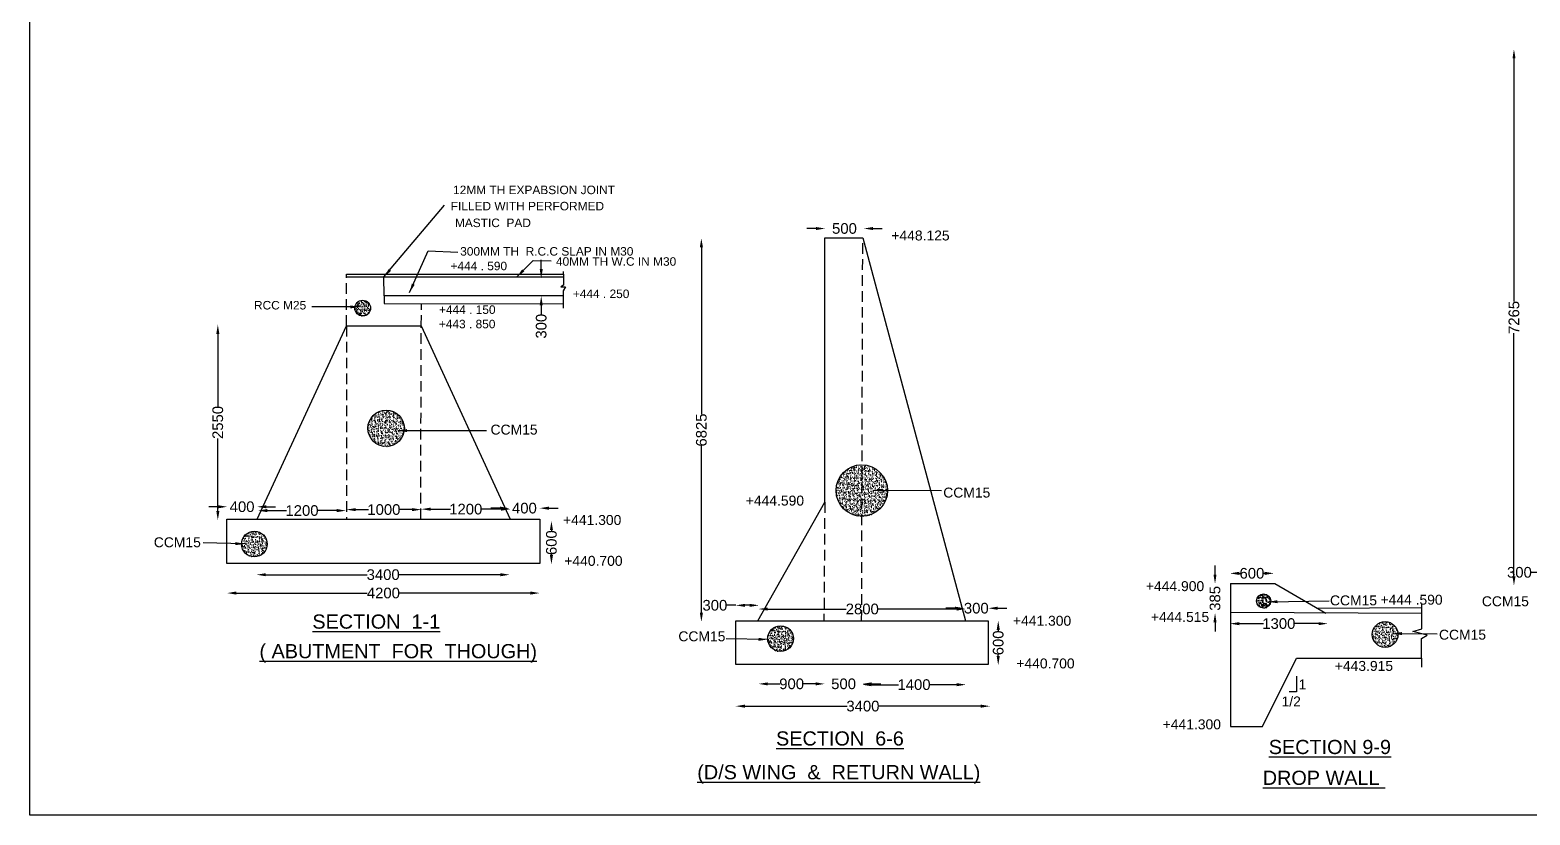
# Model space of a CAD drawing. Header units: millimetres. Extents: x 342 to 57374, y 1463 to 41796.
# Drawn here: x 342 to 21478, y 1463 to 12534 of the extents above; entities that cross this region are included whole.
import ezdxf

# ---------------------------------------------------------------- set-up
doc = ezdxf.new("R2010")
doc.units = ezdxf.units.MM
doc.header["$MEASUREMENT"] = 0
doc.linetypes.add('DASHED', pattern=[0.75, 0.5, -0.25])
for name, color, linetype in [('DIM', 7, 'Continuous'), ('DWG', 7, 'Continuous'), ('TEXT', 7, 'Continuous')]:
    doc.layers.add(name, color=color, linetype=linetype)
doc.styles.get("Standard").update_dxf_attribs({"font": 'arial.ttf'})
doc.dimstyles.new('Civil', dxfattribs={"dimtxt": 150, "dimasz": 130, "dimexe": 0.1, "dimexo": 0.0625, "dimgap": 0.09, "dimtad": 0, "dimdec": 0, "dimzin": 12, "dimdsep": 46, "dimtxsty": 'Standard', "dimcen": 0.1, "dimse1": 1, "dimse2": 1, "dimadec": 0, "dimazin": 2, "dimtfac": 1, "dimtdec": 0, "dimtofl": 0, "dimtmove": 0, "dimatfit": 3, "dimfxl": 1, "dimfrac": 1, "dimtolj": 1, "dimtzin": 0, "dimarcsym": 0})
pattern_1 = [(50, (0, 0), (71.72602, -6.27521), [7.5, -82.5]), (355, (0, 0), (-13.87513, 75.2192), [6, -66]), (100.45144, (5.98, -0.52), (57.85088, 68.944), [6.37402, -70.1142]), (46.1842, (0, 20), (106.72413, -16.55193), [11.25, -123.75]), (96.63564, (8.89, 18.62), (93.4662, 97.41186), [9.56103, -105.1714]), (351.18416, (0, 20), (93.4662, 97.41186), [9, -99]), (21, (10, 15), (59.6907, -40.26189), [7.5, -82.5]), (326, (10, 15), (24.33153, 72.515), [6, -66]), (71.45144, (14.974, 11.645), (84.02224, 32.25312), [6.37402, -70.1142]), (37.5, (0, 0), (1.215986, 33.289385), [0, -65.2, 0, -67, 0, -66.25]), (7.5, (0, 0), (26.306954, 39.44117), [0, -38.2, 0, -63.7, 0, -25.25]), (327.5, (-22.3, 0), (53.382244, -2.255487), [0, -25, 0, -78, 0, -103.5]), (317.5, (-32.3, 0), (58.31862, 10.0105), [0, -32.5, 0, -51.8, 0, -73.5])]

# ---------------------------------------------------------------- blocks, each defined once
blk = doc.blocks.new('*D121')
at = {"layer": 'Defpoints', "color": 0, "ltscale": 300, "transparency": 16777216}
for p in [(3120, 4580), (7523, 4593), (7523, 4580)]:
    blk.add_point(p, dxfattribs=at)
at = {"layer": 'DIM', "color": 0, "lineweight": -2, "ltscale": 300, "transparency": 16777216}
for p, q in [((3250, 4593), (5094, 4593)), ((7393, 4593), (5548, 4593))]:
    blk.add_line(p, q, dxfattribs=at)
at = {"layer": 'DIM', "color": 0, "ltscale": 300, "transparency": 16777216}
for points in [[(3250, 4615), (3250, 4571), (3120, 4593)], [(7393, 4615), (7393, 4571), (7523, 4593)]]:
    blk.add_solid(points, dxfattribs=at)
at = {"layer": 'DIM', "color": 0, "ltscale": 300, "transparency": 16777216, "insert": (5321, 4593), "char_height": 150, "attachment_point": 5}
blk.add_mtext('\\A1;4200', dxfattribs=at)
blk = doc.blocks.new('*D122')
at = {"layer": 'Defpoints', "color": 0, "ltscale": 300, "transparency": 16777216}
for p in [(3534, 4865), (7101, 4865), (7101, 4852)]:
    blk.add_point(p, dxfattribs=at)
at = {"layer": 'DIM', "color": 0, "lineweight": -2, "ltscale": 300, "transparency": 16777216}
for p, q in [((3664, 4852), (5094, 4852)), ((6971, 4852), (5542, 4852))]:
    blk.add_line(p, q, dxfattribs=at)
at = {"layer": 'DIM', "color": 0, "ltscale": 300, "transparency": 16777216}
for points in [[(3664, 4873), (3664, 4830), (3534, 4852)], [(6971, 4873), (6971, 4830), (7101, 4852)]]:
    blk.add_solid(points, dxfattribs=at)
at = {"layer": 'DIM', "color": 0, "ltscale": 300, "transparency": 16777216, "insert": (5318, 4852), "char_height": 150, "attachment_point": 5}
blk.add_mtext('\\A1;3400', dxfattribs=at)
blk = doc.blocks.new('*D123')
at = {"layer": 'Defpoints', "color": 0, "ltscale": 300, "transparency": 16777216}
for p in [(3120, 5810), (3120, 5770), (3542, 5770)]:
    blk.add_point(p, dxfattribs=at)
at = {"layer": 'DIM', "color": 0, "lineweight": -2, "ltscale": 300, "transparency": 16777216}
for p, q in [((2990, 5810), (2860, 5810)), ((3672, 5810), (3802, 5810))]:
    blk.add_line(p, q, dxfattribs=at)
at = {"layer": 'DIM', "color": 0, "ltscale": 300, "transparency": 16777216}
for points in [[(2990, 5832), (2990, 5788), (3120, 5810)], [(3672, 5832), (3672, 5788), (3542, 5810)]]:
    blk.add_solid(points, dxfattribs=at)
at = {"layer": 'DIM', "color": 0, "ltscale": 300, "transparency": 16777216, "insert": (3330, 5810), "char_height": 150, "attachment_point": 5}
blk.add_mtext('\\A1;400', dxfattribs=at)
blk = doc.blocks.new('*D124')
at = {"layer": 'Defpoints', "color": 0, "ltscale": 300, "transparency": 16777216}
for p in [(3555, 5736), (4794, 5756), (4794, 5736)]:
    blk.add_point(p, dxfattribs=at)
at = {"layer": 'DIM', "color": 0, "lineweight": -2, "ltscale": 300, "transparency": 16777216}
for p, q in [((3685, 5756), (3957, 5756)), ((4664, 5756), (4391, 5756))]:
    blk.add_line(p, q, dxfattribs=at)
at = {"layer": 'DIM', "color": 0, "ltscale": 300, "transparency": 16777216}
for points in [[(3685, 5778), (3685, 5734), (3555, 5756)], [(4664, 5778), (4664, 5734), (4794, 5756)]]:
    blk.add_solid(points, dxfattribs=at)
at = {"layer": 'DIM', "color": 0, "ltscale": 300, "transparency": 16777216, "insert": (4174, 5756), "char_height": 150, "attachment_point": 5}
blk.add_mtext('\\A1;1200', dxfattribs=at)
blk = doc.blocks.new('*D125')
at = {"layer": 'Defpoints', "color": 0, "ltscale": 300, "transparency": 16777216}
for p in [(4800, 5762), (5856, 5770), (5856, 5762)]:
    blk.add_point(p, dxfattribs=at)
at = {"layer": 'DIM', "color": 0, "lineweight": -2, "ltscale": 300, "transparency": 16777216}
for p, q in [((4930, 5770), (5111, 5770)), ((5726, 5770), (5545, 5770))]:
    blk.add_line(p, q, dxfattribs=at)
at = {"layer": 'DIM', "color": 0, "ltscale": 300, "transparency": 16777216}
for points in [[(4930, 5791), (4930, 5748), (4800, 5770)], [(5726, 5791), (5726, 5748), (5856, 5770)]]:
    blk.add_solid(points, dxfattribs=at)
at = {"layer": 'DIM', "color": 0, "ltscale": 300, "transparency": 16777216, "insert": (5328, 5770), "char_height": 150, "attachment_point": 5}
blk.add_mtext('\\A1;1000', dxfattribs=at)
blk = doc.blocks.new('*D126')
at = {"layer": 'Defpoints', "color": 0, "ltscale": 300, "transparency": 16777216}
for p in [(5856, 5736), (7108, 5776), (7108, 5736)]:
    blk.add_point(p, dxfattribs=at)
at = {"layer": 'DIM', "color": 0, "lineweight": -2, "ltscale": 300, "transparency": 16777216}
for p, q in [((5986, 5776), (6265, 5776)), ((6978, 5776), (6699, 5776))]:
    blk.add_line(p, q, dxfattribs=at)
at = {"layer": 'DIM', "color": 0, "ltscale": 300, "transparency": 16777216}
for points in [[(5986, 5798), (5986, 5754), (5856, 5776)], [(6978, 5798), (6978, 5754), (7108, 5776)]]:
    blk.add_solid(points, dxfattribs=at)
at = {"layer": 'DIM', "color": 0, "ltscale": 300, "transparency": 16777216, "insert": (6482, 5776), "char_height": 150, "attachment_point": 5}
blk.add_mtext('\\A1;1200', dxfattribs=at)
blk = doc.blocks.new('*D127')
at = {"layer": 'Defpoints', "color": 0, "ltscale": 300, "transparency": 16777216}
for p in [(7094, 5756), (7523, 5790), (7523, 5756)]:
    blk.add_point(p, dxfattribs=at)
at = {"layer": 'DIM', "color": 0, "lineweight": -2, "ltscale": 300, "transparency": 16777216}
for p, q in [((6964, 5790), (6834, 5790)), ((7653, 5790), (7783, 5790))]:
    blk.add_line(p, q, dxfattribs=at)
at = {"layer": 'DIM', "color": 0, "ltscale": 300, "transparency": 16777216}
for points in [[(6964, 5812), (6964, 5768), (7094, 5790)], [(7653, 5812), (7653, 5768), (7523, 5790)]]:
    blk.add_solid(points, dxfattribs=at)
at = {"layer": 'DIM', "color": 0, "ltscale": 300, "transparency": 16777216, "insert": (7308, 5790), "char_height": 150, "attachment_point": 5}
blk.add_mtext('\\A1;400', dxfattribs=at)
blk = doc.blocks.new('*D128')
at = {"layer": 'Defpoints', "color": 0, "ltscale": 300, "transparency": 16777216}
for p in [(2936, 8378), (2988, 8378), (2936, 5620)]:
    blk.add_point(p, dxfattribs=at)
at = {"layer": 'DIM', "color": 0, "lineweight": -2, "ltscale": 300, "transparency": 16777216}
for p, q in [((2988, 8248), (2988, 7224)), ((2988, 5750), (2988, 6774))]:
    blk.add_line(p, q, dxfattribs=at)
at = {"layer": 'DIM', "color": 0, "ltscale": 300, "transparency": 16777216}
for points in [[(2967, 8248), (3010, 8248), (2988, 8378)], [(2967, 5750), (3010, 5750), (2988, 5620)]]:
    blk.add_solid(points, dxfattribs=at)
at = {"layer": 'DIM', "color": 0, "ltscale": 300, "transparency": 16777216, "insert": (2988, 6999), "char_height": 150, "attachment_point": 5, "rotation": 90}
blk.add_mtext('\\A1;2550', dxfattribs=at)
blk = doc.blocks.new('*D129')
at = {"layer": 'Defpoints', "color": 0, "ltscale": 300, "transparency": 16777216}
for p in [(7689, 5610), (7714, 5610), (7714, 4998)]:
    blk.add_point(p, dxfattribs=at)
at = {"layer": 'DIM', "color": 0, "lineweight": -2, "ltscale": 300, "transparency": 16777216}
for p, q in [((7689, 5480), (7689, 5470)), ((7689, 5128), (7689, 5138))]:
    blk.add_line(p, q, dxfattribs=at)
at = {"layer": 'DIM', "color": 0, "ltscale": 300, "transparency": 16777216}
for points in [[(7668, 5480), (7711, 5480), (7689, 5610)], [(7668, 5128), (7711, 5128), (7689, 4998)]]:
    blk.add_solid(points, dxfattribs=at)
at = {"layer": 'DIM', "color": 0, "ltscale": 300, "transparency": 16777216, "insert": (7689, 5304), "char_height": 150, "attachment_point": 5, "rotation": 90}
blk.add_mtext('\\A1;600', dxfattribs=at)
blk = doc.blocks.new('*D130')
at = {"layer": 'Defpoints', "color": 0, "ltscale": 300, "transparency": 16777216}
for p in [(10287, 2992), (13868, 2998), (13868, 2992)]:
    blk.add_point(p, dxfattribs=at)
at = {"layer": 'DIM', "color": 0, "lineweight": -2, "ltscale": 300, "transparency": 16777216}
for p, q in [((10417, 2998), (11854, 2998)), ((13738, 2998), (12301, 2998))]:
    blk.add_line(p, q, dxfattribs=at)
at = {"layer": 'DIM', "color": 0, "ltscale": 300, "transparency": 16777216}
for points in [[(10417, 3020), (10417, 2976), (10287, 2998)], [(13738, 3020), (13738, 2976), (13868, 2998)]]:
    blk.add_solid(points, dxfattribs=at)
at = {"layer": 'DIM', "color": 0, "ltscale": 300, "transparency": 16777216, "insert": (12078, 2998), "char_height": 150, "attachment_point": 5}
blk.add_mtext('\\A1;3400', dxfattribs=at)
blk = doc.blocks.new('*D131')
at = {"layer": 'Defpoints', "color": 0, "ltscale": 300, "transparency": 16777216}
for p in [(10608, 3266), (11541, 3312), (11541, 3266)]:
    blk.add_point(p, dxfattribs=at)
at = {"layer": 'DIM', "color": 0, "lineweight": -2, "ltscale": 300, "transparency": 16777216}
for p, q in [((10738, 3312), (10909, 3312)), ((11411, 3312), (11240, 3312))]:
    blk.add_line(p, q, dxfattribs=at)
at = {"layer": 'DIM', "color": 0, "ltscale": 300, "transparency": 16777216}
for points in [[(10738, 3334), (10738, 3291), (10608, 3312)], [(11411, 3334), (11411, 3291), (11541, 3312)]]:
    blk.add_solid(points, dxfattribs=at)
at = {"layer": 'DIM', "color": 0, "ltscale": 300, "transparency": 16777216, "insert": (11074, 3312), "char_height": 150, "attachment_point": 5}
blk.add_mtext('\\A1;900', dxfattribs=at)
blk = doc.blocks.new('*D132')
at = {"layer": 'Defpoints', "color": 0, "ltscale": 300, "transparency": 16777216}
for p in [(11541, 3306), (12072, 3312), (12072, 3306)]:
    blk.add_point(p, dxfattribs=at)
at = {"layer": 'DIM', "color": 0, "lineweight": -2, "ltscale": 300, "transparency": 16777216}
for p, q in [((11411, 3312), (11281, 3312)), ((12202, 3312), (12332, 3312))]:
    blk.add_line(p, q, dxfattribs=at)
at = {"layer": 'DIM', "color": 0, "ltscale": 300, "transparency": 16777216}
for points in [[(11411, 3334), (11411, 3291), (11541, 3312)], [(12202, 3334), (12202, 3291), (12072, 3312)]]:
    blk.add_solid(points, dxfattribs=at)
at = {"layer": 'DIM', "color": 0, "ltscale": 300, "transparency": 16777216, "insert": (11806, 3312), "char_height": 150, "attachment_point": 5}
blk.add_mtext('\\A1;500', dxfattribs=at)
blk = doc.blocks.new('*D133')
at = {"layer": 'Defpoints', "color": 0, "ltscale": 300, "transparency": 16777216}
for p in [(12066, 3242), (13530, 3301), (13530, 3242)]:
    blk.add_point(p, dxfattribs=at)
at = {"layer": 'DIM', "color": 0, "lineweight": -2, "ltscale": 300, "transparency": 16777216}
for p, q in [((12196, 3301), (12581, 3301)), ((13400, 3301), (13015, 3301))]:
    blk.add_line(p, q, dxfattribs=at)
at = {"layer": 'DIM', "color": 0, "ltscale": 300, "transparency": 16777216}
for points in [[(12196, 3323), (12196, 3279), (12066, 3301)], [(13400, 3323), (13400, 3279), (13530, 3301)]]:
    blk.add_solid(points, dxfattribs=at)
at = {"layer": 'DIM', "color": 0, "ltscale": 300, "transparency": 16777216, "insert": (12798, 3301), "char_height": 150, "attachment_point": 5}
blk.add_mtext('\\A1;1400', dxfattribs=at)
blk = doc.blocks.new('*D134')
at = {"layer": 'Defpoints', "color": 0, "ltscale": 300, "transparency": 16777216}
for p in [(10287, 4420), (10287, 4362), (10614, 4362)]:
    blk.add_point(p, dxfattribs=at)
at = {"layer": 'DIM', "color": 0, "lineweight": -2, "ltscale": 300, "transparency": 16777216}
for p, q in [((10287, 4420), (10157, 4420)), ((10484, 4420), (10417, 4420))]:
    blk.add_line(p, q, dxfattribs=at)
at = {"layer": 'DIM', "color": 0, "ltscale": 300, "transparency": 16777216}
for points in [[(10417, 4441), (10417, 4398), (10287, 4420)], [(10484, 4441), (10484, 4398), (10614, 4420)]]:
    blk.add_solid(points, dxfattribs=at)
at = {"layer": 'DIM', "color": 0, "ltscale": 300, "transparency": 16777216, "insert": (9992, 4420), "char_height": 150, "attachment_point": 5}
blk.add_mtext('\\A1;300', dxfattribs=at)
blk = doc.blocks.new('*D135')
at = {"layer": 'Defpoints', "color": 0, "ltscale": 300, "transparency": 16777216}
for p in [(10608, 4373), (13530, 4373), (13530, 4368)]:
    blk.add_point(p, dxfattribs=at)
at = {"layer": 'DIM', "color": 0, "lineweight": -2, "ltscale": 300, "transparency": 16777216}
for p, q in [((10738, 4368), (11844, 4368)), ((13400, 4368), (12294, 4368))]:
    blk.add_line(p, q, dxfattribs=at)
at = {"layer": 'DIM', "color": 0, "ltscale": 300, "transparency": 16777216}
for points in [[(10738, 4389), (10738, 4346), (10608, 4368)], [(13400, 4389), (13400, 4346), (13530, 4368)]]:
    blk.add_solid(points, dxfattribs=at)
at = {"layer": 'DIM', "color": 0, "ltscale": 300, "transparency": 16777216, "insert": (12069, 4368), "char_height": 150, "attachment_point": 5}
blk.add_mtext('\\A1;2800', dxfattribs=at)
blk = doc.blocks.new('*D136')
at = {"layer": 'Defpoints', "color": 0, "ltscale": 300, "transparency": 16777216}
for p in [(13506, 4332), (13845, 4379), (13845, 4332)]:
    blk.add_point(p, dxfattribs=at)
at = {"layer": 'DIM', "color": 0, "lineweight": -2, "ltscale": 300, "transparency": 16777216}
for p, q in [((13376, 4379), (13246, 4379)), ((13975, 4379), (14105, 4379))]:
    blk.add_line(p, q, dxfattribs=at)
at = {"layer": 'DIM', "color": 0, "ltscale": 300, "transparency": 16777216}
for points in [[(13376, 4401), (13376, 4357), (13506, 4379)], [(13975, 4401), (13975, 4357), (13845, 4379)]]:
    blk.add_solid(points, dxfattribs=at)
at = {"layer": 'DIM', "color": 0, "ltscale": 300, "transparency": 16777216, "insert": (13676, 4379), "char_height": 150, "attachment_point": 5}
blk.add_mtext('\\A1;300', dxfattribs=at)
blk = doc.blocks.new('*D137')
at = {"layer": 'Defpoints', "color": 0, "ltscale": 300, "transparency": 16777216}
for p in [(13985, 4204), (13990, 4204), (13990, 3575)]:
    blk.add_point(p, dxfattribs=at)
at = {"layer": 'DIM', "color": 0, "lineweight": -2, "ltscale": 300, "transparency": 16777216}
for p, q in [((13985, 4074), (13985, 4055)), ((13985, 3705), (13985, 3724))]:
    blk.add_line(p, q, dxfattribs=at)
at = {"layer": 'DIM', "color": 0, "ltscale": 300, "transparency": 16777216}
for points in [[(13963, 4074), (14007, 4074), (13985, 4204)], [(13963, 3705), (14007, 3705), (13985, 3575)]]:
    blk.add_solid(points, dxfattribs=at)
at = {"layer": 'DIM', "color": 0, "ltscale": 300, "transparency": 16777216, "insert": (13985, 3890), "char_height": 150, "attachment_point": 5, "rotation": 90}
blk.add_mtext('\\A1;600', dxfattribs=at)
blk = doc.blocks.new('*D138')
at = {"layer": 'Defpoints', "color": 0, "ltscale": 300, "transparency": 16777216}
for p in [(9802, 9597), (9844, 9597), (9844, 4187)]:
    blk.add_point(p, dxfattribs=at)
at = {"layer": 'DIM', "color": 0, "lineweight": -2, "ltscale": 300, "transparency": 16777216}
for p, q in [((9802, 9467), (9802, 7117)), ((9802, 4317), (9802, 6667))]:
    blk.add_line(p, q, dxfattribs=at)
at = {"layer": 'DIM', "color": 0, "ltscale": 300, "transparency": 16777216}
for points in [[(9780, 9467), (9824, 9467), (9802, 9597)], [(9780, 4317), (9824, 4317), (9802, 4187)]]:
    blk.add_solid(points, dxfattribs=at)
at = {"layer": 'DIM', "color": 0, "ltscale": 300, "transparency": 16777216, "insert": (9802, 6892), "char_height": 150, "attachment_point": 5, "rotation": 90}
blk.add_mtext('\\A1;6825', dxfattribs=at)
blk = doc.blocks.new('*D139')
at = {"layer": 'Defpoints', "color": 0, "ltscale": 300, "transparency": 16777216}
for p in [(11547, 9746), (12090, 9746), (12090, 9734)]:
    blk.add_point(p, dxfattribs=at)
at = {"layer": 'DIM', "color": 0, "lineweight": -2, "ltscale": 300, "transparency": 16777216}
for p, q in [((11417, 9734), (11287, 9734)), ((12220, 9734), (12350, 9734))]:
    blk.add_line(p, q, dxfattribs=at)
at = {"layer": 'DIM', "color": 0, "ltscale": 300, "transparency": 16777216}
for points in [[(11417, 9755), (11417, 9712), (11547, 9734)], [(12220, 9755), (12220, 9712), (12090, 9734)]]:
    blk.add_solid(points, dxfattribs=at)
at = {"layer": 'DIM', "color": 0, "ltscale": 300, "transparency": 16777216, "insert": (11818, 9734), "char_height": 150, "attachment_point": 5}
blk.add_mtext('\\A1;500', dxfattribs=at)
blk = doc.blocks.new('*D140')
at = {"layer": 'Defpoints', "color": 0, "ltscale": 300, "transparency": 16777216}
for p in [(17250, 4180), (18628, 4180), (18628, 4162)]:
    blk.add_point(p, dxfattribs=at)
at = {"layer": 'DIM', "color": 0, "lineweight": -2, "ltscale": 300, "transparency": 16777216}
for p, q in [((17380, 4162), (17722, 4162)), ((18498, 4162), (18156, 4162))]:
    blk.add_line(p, q, dxfattribs=at)
at = {"layer": 'DIM', "color": 0, "ltscale": 300, "transparency": 16777216}
for points in [[(17380, 4183), (17380, 4140), (17250, 4162)], [(18498, 4183), (18498, 4140), (18628, 4162)]]:
    blk.add_solid(points, dxfattribs=at)
at = {"layer": 'DIM', "color": 0, "ltscale": 300, "transparency": 16777216, "insert": (17939, 4162), "char_height": 150, "attachment_point": 5}
blk.add_mtext('\\A1;1300', dxfattribs=at)
blk = doc.blocks.new('*D141')
at = {"layer": 'Defpoints', "color": 0, "ltscale": 300, "transparency": 16777216}
for p in [(17250, 4865), (17870, 4871), (17870, 4865)]:
    blk.add_point(p, dxfattribs=at)
at = {"layer": 'DIM', "color": 0, "lineweight": -2, "ltscale": 300, "transparency": 16777216}
for p, q in [((17380, 4871), (17394, 4871)), ((17740, 4871), (17726, 4871))]:
    blk.add_line(p, q, dxfattribs=at)
at = {"layer": 'DIM', "color": 0, "ltscale": 300, "transparency": 16777216}
for points in [[(17380, 4893), (17380, 4849), (17250, 4871)], [(17740, 4893), (17740, 4849), (17870, 4871)]]:
    blk.add_solid(points, dxfattribs=at)
at = {"layer": 'DIM', "color": 0, "ltscale": 300, "transparency": 16777216, "insert": (17560, 4871), "char_height": 150, "attachment_point": 5}
blk.add_mtext('\\A1;600', dxfattribs=at)
blk = doc.blocks.new('*D146')
at = {"layer": 'Defpoints', "color": 0, "ltscale": 300, "transparency": 16777216}
for p in [(21624, 4885), (21624, 4840), (21936, 4840)]:
    blk.add_point(p, dxfattribs=at)
at = {"layer": 'DIM', "color": 0, "lineweight": -2, "ltscale": 300, "transparency": 16777216}
for p, q in [((21624, 4885), (21494, 4885)), ((21806, 4885), (21754, 4885))]:
    blk.add_line(p, q, dxfattribs=at)
at = {"layer": 'DIM', "color": 0, "ltscale": 300, "transparency": 16777216}
for points in [[(21754, 4907), (21754, 4863), (21624, 4885)], [(21806, 4907), (21806, 4863), (21936, 4885)]]:
    blk.add_solid(points, dxfattribs=at)
at = {"layer": 'DIM', "color": 0, "ltscale": 300, "transparency": 16777216, "insert": (21329, 4885), "char_height": 150, "attachment_point": 5}
blk.add_mtext('\\A1;300', dxfattribs=at)
blk = doc.blocks.new('*D150')
at = {"layer": 'Defpoints', "color": 0, "ltscale": 300, "transparency": 16777216}
for p in [(21186, 12262), (21252, 12262), (21186, 4698)]:
    blk.add_point(p, dxfattribs=at)
at = {"layer": 'DIM', "color": 0, "lineweight": -2, "ltscale": 300, "transparency": 16777216}
for p, q in [((21252, 12132), (21252, 8704)), ((21252, 4828), (21252, 8256))]:
    blk.add_line(p, q, dxfattribs=at)
at = {"layer": 'DIM', "color": 0, "ltscale": 300, "transparency": 16777216}
for points in [[(21231, 12132), (21274, 12132), (21252, 12262)], [(21231, 4828), (21274, 4828), (21252, 4698)]]:
    blk.add_solid(points, dxfattribs=at)
at = {"layer": 'DIM', "color": 0, "ltscale": 300, "transparency": 16777216, "insert": (21252, 8480), "char_height": 150, "attachment_point": 5, "rotation": 90}
blk.add_mtext('\\A1;7265', dxfattribs=at)
blk = doc.blocks.new('*D174')
at = {"layer": 'Defpoints', "color": 0, "ltscale": 300, "transparency": 16777216}
for p in [(17026, 4724), (17040, 4724), (17026, 4312)]:
    blk.add_point(p, dxfattribs=at)
at = {"layer": 'TEXT', "color": 0, "lineweight": -2, "ltscale": 300, "transparency": 16777216}
for p, q in [((17040, 4854), (17040, 4984)), ((17040, 4182), (17040, 4052))]:
    blk.add_line(p, q, dxfattribs=at)
at = {"layer": 'TEXT', "color": 0, "ltscale": 300, "transparency": 16777216}
for points in [[(17018, 4854), (17061, 4854), (17040, 4724)], [(17018, 4182), (17061, 4182), (17040, 4312)]]:
    blk.add_solid(points, dxfattribs=at)
at = {"layer": 'TEXT', "color": 0, "ltscale": 300, "transparency": 16777216, "insert": (17040, 4518), "char_height": 150, "attachment_point": 5, "rotation": 90}
blk.add_mtext('\\A1;385', dxfattribs=at)
blk = doc.blocks.new('*D175')
at = {"layer": 'Defpoints', "color": 0, "ltscale": 300, "transparency": 16777216}
for p in [(7518, 9032), (7518, 8782), (7545, 8782)]:
    blk.add_point(p, dxfattribs=at)
at = {"layer": 'TEXT', "color": 0, "lineweight": -2, "ltscale": 300, "transparency": 16777216}
for p, q in [((7545, 9162), (7545, 9292)), ((7545, 8652), (7545, 8522))]:
    blk.add_line(p, q, dxfattribs=at)
at = {"layer": 'TEXT', "color": 0, "ltscale": 300, "transparency": 16777216}
for points in [[(7524, 9162), (7567, 9162), (7545, 9032)], [(7524, 8652), (7567, 8652), (7545, 8782)]]:
    blk.add_solid(points, dxfattribs=at)
at = {"layer": 'TEXT', "color": 0, "ltscale": 300, "transparency": 16777216, "insert": (7545, 8356), "char_height": 150, "attachment_point": 5, "rotation": 90}
blk.add_mtext('\\A1;300', dxfattribs=at)

msp = doc.modelspace()

# ---------------------------------------------------------------- hatches: boundary and pattern name
at = {"layer": 'DWG', "ltscale": 300}
h = msp.add_hatch(dxfattribs=at)
h.set_pattern_fill('AR-CONC', color=256, scale=10)
h.set_pattern_definition(pattern_1)
h.paths.add_polyline_path([(4918.5, 8610.8, 1), (5139.4, 8610.8, 1)])
h = msp.add_hatch(dxfattribs=at)
h.set_pattern_fill('AR-CONC', color=256, scale=10)
h.set_pattern_definition(pattern_1)
h.paths.add_polyline_path([(5103.7, 6916.6, 1), (5616.5, 6916.6, 1)])
h = msp.add_hatch(dxfattribs=at)
h.set_pattern_fill('AR-CONC', color=256, scale=10)
h.set_pattern_definition(pattern_1)
h.paths.add_polyline_path([(12066.7, 6401.7, 0.4179087), (11699, 6038.6, 0.4162402), (12064.6, 5675.5)])
h.paths.add_polyline_path([(12066.7, 6401.7), (12064.6, 5675.5, 0.4121898), (12425.3, 6038.6, 0.410528)])
at = {"layer": 'DWG'}
h = msp.add_hatch(dxfattribs=at)
h.set_pattern_fill('AR-CONC', color=256, scale=10)
h.set_pattern_definition([(50, (506.65, -11523.547), (71.72602, -6.27521), [7.5, -82.5]), (355, (506.65, -11523.55), (-13.87513, 75.2192), [6, -66]), (100.45144, (512.625, -11524.07), (57.85088, 68.944), [6.37402, -70.1142]), (46.1842, (506.65, -11503.55), (106.72413, -16.55193), [11.25, -123.75]), (96.63564, (515.54, -11504.93), (93.4662, 97.41186), [9.561, -105.1714]), (351.1842, (506.65, -11503.55), (93.4662, 97.41186), [9, -99]), (21, (516.65, -11508.547), (59.6907, -40.26189), [7.5, -82.5]), (326, (516.65, -11508.55), (24.33153, 72.515), [6, -66]), (71.45144, (521.62, -11511.9), (84.02224, 32.25312), [6.37402, -70.1142]), (37.5, (506.648, -11523.547), (1.215986, 33.289385), [0, -65.2, 0, -67, 0, -66.25]), (7.5, (506.648, -11523.547), (26.306954, 39.44117), [0, -38.2, 0, -63.7, 0, -25.25]), (327.5, (484.348, -11523.547), (53.382244, -2.255487), [0, -25, 0, -78, 0, -103.5]), (317.5, (474.35, -11523.547), (58.31862, 10.0105), [0, -32.5, 0, -51.8, 0, -73.5])])
h.paths.add_polyline_path([(3321.5, 5284.2, 1), (3684.3, 5284.2, 1)])
at = {"layer": 'DWG', "ltscale": 300}
h = msp.add_hatch(dxfattribs=at)
h.set_pattern_fill('AR-CONC', color=256, scale=10)
h.set_pattern_definition(pattern_1)
h.paths.add_polyline_path([(17625.1, 4481.2, 1), (17824, 4481.2, 1)])
at = {"layer": 'DWG'}
h = msp.add_hatch(dxfattribs=at)
h.set_pattern_fill('AR-CONC', color=256, scale=10)
h.set_pattern_definition([(50, (7921.64, -12857.81), (71.72602, -6.27521), [7.5, -82.5]), (355, (7921.64, -12857.81), (-13.87513, 75.2192), [6, -66]), (100.45144, (7927.62, -12858.33), (57.85088, 68.944), [6.37402, -70.1142]), (46.1842, (7921.64, -12837.81), (106.72413, -16.55193), [11.25, -123.75]), (96.63564, (7930.54, -12839.19), (93.4662, 97.41186), [9.561, -105.1714]), (351.1842, (7921.64, -12837.81), (93.4662, 97.41186), [9, -99]), (21, (7931.64, -12842.81), (59.6907, -40.26189), [7.5, -82.5]), (326, (7931.64, -12842.81), (24.33153, 72.515), [6, -66]), (71.45144, (7936.616, -12846.165), (84.02224, 32.25312), [6.37402, -70.1142]), (37.5, (7921.642, -12857.81), (1.215986, 33.289385), [0, -65.2, 0, -67, 0, -66.25]), (7.5, (7921.642, -12857.81), (26.306954, 39.44117), [0, -38.2, 0, -63.7, 0, -25.25]), (327.5, (7899.342, -12857.81), (53.382244, -2.255487), [0, -25, 0, -78, 0, -103.5]), (317.5, (7889.34, -12857.81), (58.31862, 10.0105), [0, -32.5, 0, -51.8, 0, -73.5])])
h.paths.add_polyline_path([(10736.5, 3950, 1), (11099.3, 3950, 1)])
h = msp.add_hatch(dxfattribs=at)
h.set_pattern_fill('AR-CONC', color=256, scale=10)
h.set_pattern_definition([(50, (16440.274, -12799.067), (71.72602, -6.27521), [7.5, -82.5]), (355, (16440.27, -12799.07), (-13.87513, 75.2192), [6, -66]), (100.45144, (16446.25, -12799.59), (57.85088, 68.944), [6.37402, -70.1142]), (46.1842, (16440.27, -12779.07), (106.72413, -16.55193), [11.25, -123.75]), (96.63564, (16449.17, -12780.45), (93.4662, 97.41186), [9.561, -105.1714]), (351.1842, (16440.27, -12779.07), (93.4662, 97.41186), [9, -99]), (21, (16450.274, -12784.067), (59.6907, -40.26189), [7.5, -82.5]), (326, (16450.27, -12784.07), (24.33153, 72.515), [6, -66]), (71.45144, (16455.25, -12787.42), (84.02224, 32.25312), [6.37402, -70.1142]), (37.5, (16440.274, -12799.067), (1.215986, 33.289385), [0, -65.2, 0, -67, 0, -66.25]), (7.5, (16440.274, -12799.067), (26.306954, 39.44117), [0, -38.2, 0, -63.7, 0, -25.25]), (327.5, (16417.974, -12799.067), (53.382244, -2.255487), [0, -25, 0, -78, 0, -103.5]), (317.5, (16407.974, -12799.067), (58.31862, 10.0105), [0, -32.5, 0, -51.8, 0, -73.5])])
h.paths.add_polyline_path([(19255.1, 4008.7, 1), (19617.9, 4008.7, 1)])

# ---------------------------------------------------------------- linework, layer by layer
at = {"ltscale": 300}
msp.add_lwpolyline([(57374.2, 1462.8), (341.5, 1462.8), (341.5, 41795.5), (57374.2, 41795.5)], close=True, dxfattribs=at)
at = {"layer": 'DWG', "ltscale": 300}
for points in [[(10598.9, 4202), (11540.6, 5876.1), (11540.6, 9602.5), (12075.8, 9602.5), (13523.1, 4202)], [(4800.7, 9092.1), (7859.1, 9092.1), (7859.1, 9128.1)], [(7859.1, 9092.1), (7859.1, 8936.3), (7823.7, 8912.4), (7886, 8912.4), (7856.7, 8857.5), (7856.7, 8611.9)], [(4800.7, 9051.2), (7859.1, 9051.2)], [(5331, 8786), (5329.5, 9051.2)], [(7856.7, 8786), (5331, 8786), (5331, 8677.8), (7856.7, 8672.4)], [(17255.9, 4727.8), (17255.9, 2712.8), (17708.6, 2712.8), (18188.2, 3675.5), (19949.8, 3675.5), (19949.8, 3550.1)], [(17255.9, 4727.8), (17880.2, 4727.8), (18602, 4311.3)], [(19953.5, 4305), (17255.9, 4317.5)], [(18480.5, 4381.3), (19953.5, 4390.2)], [(19949.8, 3675.5), (19949.8, 3953.1), (20030, 3998), (19829.1, 4051.3), (19953.5, 4088.1), (19953.5, 4437.3)], [(18190, 3423), (18190, 3198.5), (18083.5, 3198.5)]]:
    msp.add_lwpolyline(points, dxfattribs=at)
at = {"layer": 'DWG', "linetype": 'DASHED', "ltscale": 300}
for points in [[(12060.4, 4202), (12075.8, 9602.5)], [(4800.7, 8362.4), (4800.7, 9092.1)], [(5853.2, 8362.4), (5860.3, 8676.6)], [(4800.7, 8362.4), (4801.2, 5633.4)], [(5848.6, 5633.4), (5853.2, 8362.4)], [(11540.6, 5876.1), (11529.1, 4202)]]:
    msp.add_lwpolyline(points, dxfattribs=at)
at = {"layer": 'DWG'}
msp.add_lwpolyline([(3542.4, 5633.4), (4800.7, 8362.4), (5853.2, 8362.4), (7107.6, 5633.4)], dxfattribs=at)
msp.add_lwpolyline([(3116.2, 5633.4), (7526.5, 5633.4), (7526.5, 5007.7), (3116.2, 5007.7)], close=True, dxfattribs=at)
at = {"layer": 'DWG', "ltscale": 300}
msp.add_lwpolyline([(10286.3, 4202), (13841.6, 4202), (13841.6, 3585.3), (10286.3, 3585.3)], close=True, dxfattribs=at)
for centre, radius in [((5028.9, 8610.8), 110.5), ((5360.1, 6916.6), 256.4), ((12062.1, 6038.6), 363.1), ((17724.6, 4481.2), 99.4)]:
    msp.add_circle(centre, radius, dxfattribs=at)
at = {"layer": 'DWG'}
for centre in [(3502.9, 5284.2), (10917.9, 3950), (19436.5, 4008.7)]:
    msp.add_circle(centre, 181.4, dxfattribs=at)

# ---------------------------------------------------------------- texts
at = {"layer": 'TEXT'}
for s, height, p in [('12MM TH EXPABSION JOINT', 120, (6303.1, 10218.6)), ('FILLED WITH PERFORMED', 120, (6270.1, 9990)), ('MASTIC  PAD', 120, (6329.1, 9754.1)), ('+448.125', 140, (12479, 9565.7)), ('300MM TH  R.C.C SLAP IN M30', 120, (6403.6, 9351.9)), ('40MM TH W.C IN M30', 120, (7752.7, 9209)), ('+444 . 590', 120, (6267.1, 9145.6)), ('RCC M25', 120, (3497.7, 8592.4)), ('+444 . 250', 120, (7990.6, 8753.1)), ('+444 . 150', 120, (6104.9, 8529.9)), ('+443 . 850', 120, (6102.9, 8327.1)), ('CCM15', 140, (6830.9, 6828.2)), ('+444.590', 140, (10427.7, 5827.3)), ('CCM15', 140, (13210.3, 5940.1)), ('+441.300', 140, (7853.1, 5553.9)), ('CCM15', 140, (2085.9, 5239.3)), ('+440.700', 140, (7870.7, 4977.3)), ('+444.900', 140, (16065.8, 4620.7)), ('CCM15', 140, (18659.7, 4419.4)), ('+444 .590', 140, (19371.5, 4429)), ('CCM15', 140, (20799.9, 4407.3)), ('%%USECTION  1-1', 200, (4320.2, 4091)), ('+441.300', 140, (14192, 4132.4)), ('+444.515', 140, (16136.5, 4186.7)), ('CCM15', 140, (9477.8, 3913.2)), ('CCM15', 140, (20195.8, 3935.9)), ('%%U( ABUTMENT  FOR  THOUGH)', 200, (3574.6, 3673.9)), ('+440.700', 140, (14240.1, 3530.6)), ('+443.915', 140, (18727.4, 3495.7)), ('1', 140, (18218.4, 3234.7)), ('1/2', 140, (17977.4, 2994.2)), ('+441.300', 140, (16302.2, 2671.7)), ('%%USECTION  6-6', 200, (10853.9, 2442.7)), ('%%USECTION 9-9', 200, (17796.6, 2322.4)), ('%%U(D/S WING  &  RETURN WALL)', 200, (9743.7, 1967.2)), ('%%UDROP WALL ', 200, (17712.1, 1887.8))]:
    msp.add_text(s, height=height, dxfattribs=at).set_placement(p)

# ---------------------------------------------------------------- dimensions: what is measured, and where the dimension line sits
at = {"layer": 'DIM', "ltscale": 300}
for p1, p2, distance, text, picture, middle in [((21186, 4697.5), (21186, 12262), -66.5, '7265', '*D150', (21252.5, 8479.8)), ((11547, 9745.5), (12089.5, 9745.5), -12, '500', '*D139', (11818.2, 9733.5)), ((9843.5, 4187), (9843.5, 9597), 41.5, '6825', '*D138', (9802, 6892)), ((2935.5, 5620), (2935.5, 8378), -53, '2550', '*D128', (2988.5, 6999)), ((3541.5, 5769.5), (3119.5, 5769.5), -40.5, '400', '*D123', (3330.5, 5810)), ((3555, 5735.5), (4793.5, 5735.5), 20.5, '1200', '*D124', (4174.2, 5756)), ((4800.5, 5762.5), (5855.5, 5762.5), 7, '1000', '*D125', (5328, 5769.5)), ((5855.5, 5735.5), (7108, 5735.5), 40.5, '1200', '*D126', (6481.8, 5776)), ((7094, 5756), (7523, 5756), 34, '400', '*D127', (7308.5, 5790)), ((7714.5, 4998.5), (7714.5, 5610), 25, '600', '*D129', (7689.5, 5304.3)), ((3534.5, 4865), (7101, 4865), -13.5, '3400', '*D122', (5317.8, 4851.5)), ((17249.5, 4865), (17870.5, 4865), 6, '600', '*D141', (17560, 4871)), ((21936.5, 4840), (21624.5, 4840), -45, '300', '*D146', (21329, 4885)), ((3119.5, 4579.5), (7523, 4579.5), 13.5, '4200', '*D121', (5321.2, 4593)), ((10613.5, 4361.5), (10287, 4361.5), -58, '300', '*D134', (9991.5, 4419.5)), ((10608, 4373), (13530, 4373), -5.5, '2800', '*D135', (12069, 4367.5)), ((13506.5, 4332.5), (13845, 4332.5), 46.5, '300', '*D136', (13675.8, 4379)), ((17249.5, 4179.5), (18628, 4179.5), -18, '1300', '*D140', (17938.8, 4161.5)), ((13990.5, 3575), (13990.5, 4204), 5.5, '600', '*D137', (13985, 3889.5)), ((10608, 3266), (11541, 3266), 46.5, '900', '*D131', (11074.5, 3312.5)), ((11541, 3306.5), (12072, 3306.5), 6, '500', '*D132', (11806.5, 3312.5)), ((12066, 3242.5), (13530, 3242.5), 58.5, '1400', '*D133', (12798, 3301)), ((10287, 2992), (13868, 2992), 6, '3400', '*D130', (12077.5, 2998))]:
    dim = msp.add_aligned_dim(p1=p1, p2=p2, distance=distance, text=text, dimstyle='Civil', dxfattribs=at)
    dim.commit()
    dim.dimension.update_dxf_attribs({"geometry": picture, "text_midpoint": middle})
at = {"layer": 'TEXT', "ltscale": 300}
for p1, p2, distance, text, picture, middle in [((7517.5, 9032.5), (7517.5, 8781.5), 28, '300', '*D175', (7545.5, 8356)), ((17026, 4311.5), (17026, 4723.5), -13.5, '385', '*D174', (17039.5, 4517.5))]:
    dim = msp.add_aligned_dim(p1=p1, p2=p2, distance=distance, text=text, dimstyle='Civil', dxfattribs=at)
    dim.commit()
    dim.dimension.update_dxf_attribs({"geometry": picture, "text_midpoint": middle})

# ---------------------------------------------------------------- leaders
for points in [[(5329.5, 9051.2), (6184, 10065.5)], [(5689, 8829.5), (5952.5, 9419.5), (6372, 9399.5)], [(7202, 9051.2), (7430, 9284), (7685.5, 9280)], [(4986, 8628), (4313.5, 8628)], [(5522.5, 6884.5), (6775, 6884.5)], [(12228.5, 6046), (13183.5, 6037.5)], [(3365.5, 5287), (2781.5, 5300.5)], [(17790, 4469), (18649.5, 4484.5)], [(19543, 4023), (20168.5, 4016)], [(10736.8, 3938.9), (10152, 3947)]]:
    msp.add_leader(points, dimstyle='Civil', override={"dimgap": 0.09, "dimtad": 0}, dxfattribs=at)

doc.saveas('drawing.dxf')
